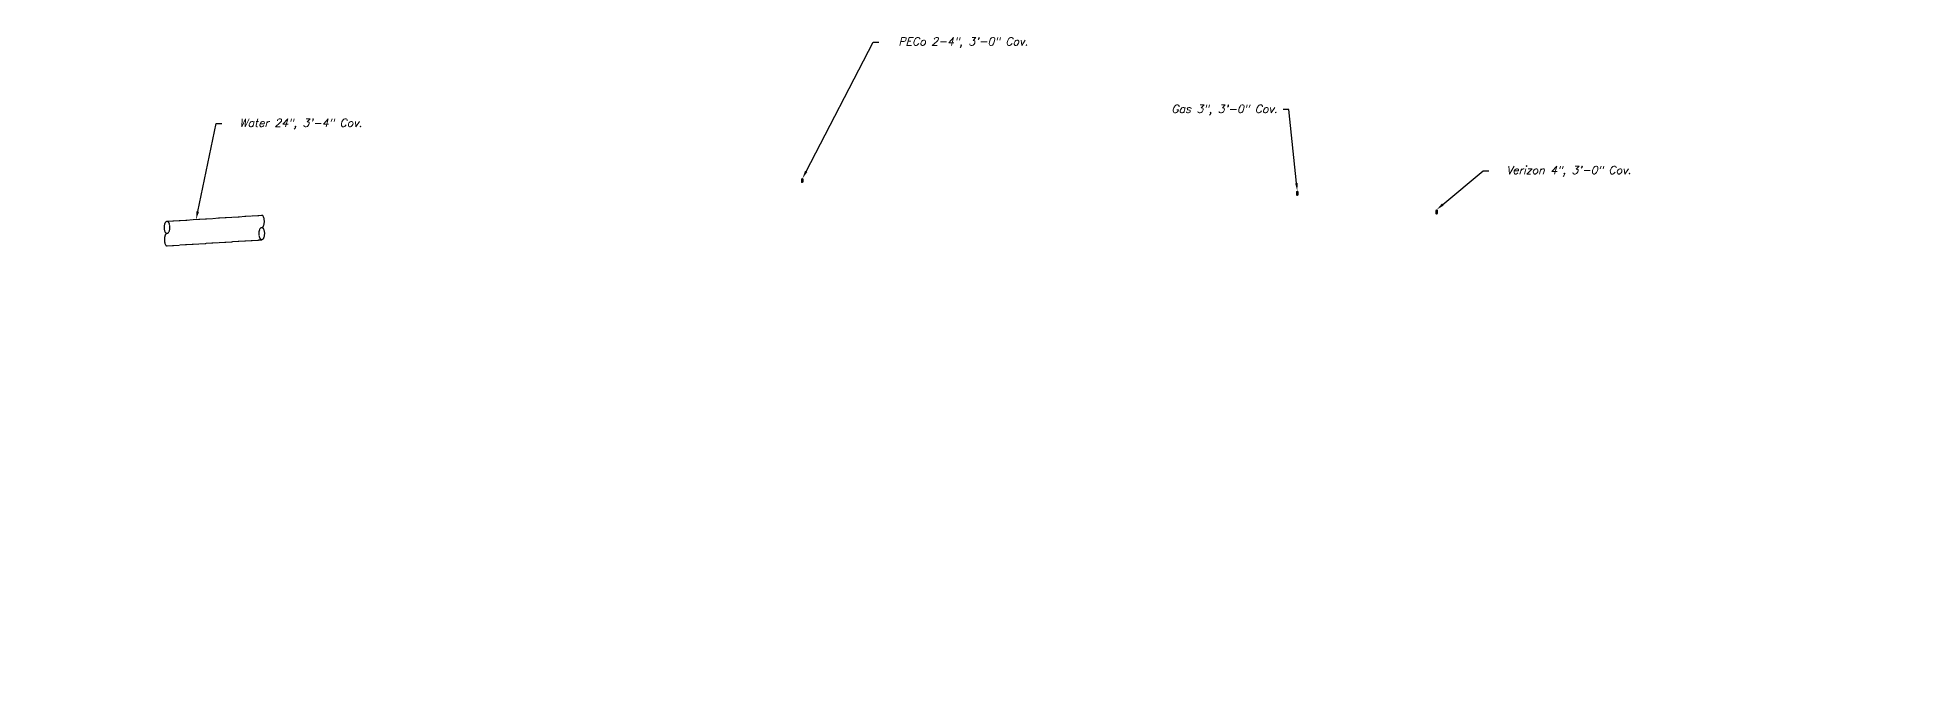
# Model space of a CAD drawing. Header units: feet. Extents: x 2726195 to 2731460, y 295075 to 297838.
# Drawn here: x 2727951 to 2728606, y 295137 to 295363 of the extents above; entities that cross this region are included whole.
import ezdxf
from ezdxf import colors
from ezdxf.entities.mleader import LeaderData, LeaderLine
from ezdxf.math import Vec2, Vec3

# ---------------------------------------------------------------- set-up
doc = ezdxf.new("R2010")
doc.units = ezdxf.units.FT
doc.header["$MEASUREMENT"] = 0
for name, pattern in [('PWD-NGAS', [2.35, 2, -0.05, 0.1, -0.05, 0.1, -0.05]), ('PWD-TELE', [1.5, 1, -0.05, 0.1, -0.05, 0.1, -0.05, 0.1, -0.05]), ('PWD-WATR', [2.2, 2, -0.05, 0.1, -0.05])]:
    doc.linetypes.add(name, pattern=pattern)
for name, color, linetype in [('EX-TEXT', 7, 'Continuous'), ('EX-TEXT-GAS-W5', 51, 'Continuous'), ('EX-TEXT-PECO-W5', 22, 'Continuous'), ('EX-TEXT-VERIZON-W5', 30, 'Continuous'), ('EX-TEXT-VERIZON-W7', 30, 'Continuous'), ('EX-TEXT-WATER-W4', 151, 'Continuous'), ('EX-UTIL-GAS', 51, 'PWD-NGAS'), ('EX-UTIL-PECO', 22, 'PWD-TELE'), ('EX-UTIL-VERIZON', 30, 'PWD-TELE'), ('EX-UTIL-WATER', 151, 'PWD-WATR')]:
    doc.layers.add(name, color=color, linetype=linetype)
doc.styles.add('EX-100', font='simplex.shx', dxfattribs={"oblique": 15, "height": 0.1})

msp = doc.modelspace()

# ---------------------------------------------------------------- linework, layer by layer
at = {"layer": 'EX-UTIL-GAS'}
msp.add_ellipse((2728391.532, 295308.387), major_axis=(0, 0.8), ratio=0.2462308, dxfattribs=at)
at = {"layer": 'EX-UTIL-PECO'}
msp.add_ellipse((2728218.351, 295312.821), major_axis=(0, 0.77), ratio=0.2654103, dxfattribs=at)
at = {"layer": 'EX-UTIL-VERIZON'}
msp.add_ellipse((2728440.306, 295301.877), major_axis=(0, 0.798), ratio=0.2442302, dxfattribs=at)
at = {"layer": 'EX-UTIL-WATER'}
for points in [[(2727996.051, 295298.61), (2728029.238, 295300.729)], [(2727995.981, 295290.016), (2728029.238, 295292.129)]]:
    msp.add_lwpolyline(points, dxfattribs=at)
for centre, major_axis in [((2727996.051, 295296.46), (0, -2.15)), ((2728029.2, 295294.287), (0, 2.15))]:
    msp.add_ellipse(centre, major_axis=major_axis, ratio=0.4302233, dxfattribs=at)
for centre, major_axis in [((2728029.2, 295298.587), (0, 2.15)), ((2727996.051, 295292.16), (0, -2.15))]:
    msp.add_ellipse(centre, major_axis=major_axis, ratio=0.4302233, start_param=3.1415927, end_param=6.2831853, dxfattribs=at)

# ---------------------------------------------------------------- leaders
at = {"layer": 'EX-TEXT'}
ml = msp.add_multileader_mtext('Standard', dxfattribs=at)
ml.set_content('Existing/Final Grade over centerline of pipe', color=256, style='EX-100')
ml.set_leader_properties(color=256, linetype='ByLayer', lineweight=-1)
ml.build(insert=Vec2(0, 0))
ml.multileader.update_dxf_attribs({"dogleg_length": 0.1, "arrow_head_size": 2.8, "scale": 20})
ctx = ml.context
ctx.base_point, ctx.scale, ctx.char_height, ctx.arrow_head_size, ctx.plane_origin = Vec3(2727215.66, 295354.303), 20, 2.8, 2.8, Vec3(2727260.919, 295265.937)
notes = []
notes.append((ctx, [(1, (1, 1, 0), (2727209.954, 295354.303), (1, 0), 5.705, [(0, [(2727196.208, 295322.543)], 0, [])])]))
ctx.mtext.insert, ctx.mtext.rotation, ctx.mtext.width, ctx.mtext.flow_direction = Vec3(2727217.66, 295356.17), -5.6627535, 49.68619, 5
ml = msp.add_multileader_mtext('Standard', dxfattribs=at)
ml.set_content('Existing/Final Grade over centerline of pipe', color=256, style='EX-100')
ml.set_leader_properties(color=256, linetype='ByLayer', lineweight=-1)
ml.build(insert=Vec2(0, 0))
ml.multileader.update_dxf_attribs({"dogleg_length": 0.1, "arrow_head_size": 2.8, "scale": 20})
ctx = ml.context
ctx.base_point, ctx.scale, ctx.char_height, ctx.arrow_head_size, ctx.plane_origin = Vec3(2727787.792, 295337.631), 20, 2.8, 2.8, Vec3(2727824.283, 295240.634)
notes.append((ctx, [(1, (1, 1, 0), (2727782.087, 295337.631), (1, 0), 5.705, [(0, [(2727772.806, 295298.863)], 0, [])])]))
ctx.mtext.insert, ctx.mtext.rotation, ctx.mtext.width, ctx.mtext.flow_direction = Vec3(2727789.792, 295339.498), -5.6627535, 49.68619, 5
ml = msp.add_multileader_mtext('Standard', dxfattribs=at)
ml.set_content('Existing/Final Grade over centerline of pipe', color=256, style='EX-100')
ml.set_leader_properties(color=256, linetype='ByLayer', lineweight=-1)
ml.build(insert=Vec2(0, 0))
ml.multileader.update_dxf_attribs({"dogleg_length": 0.1, "arrow_head_size": 2.8, "scale": 20})
ctx = ml.context
ctx.base_point, ctx.scale, ctx.char_height, ctx.arrow_head_size, ctx.plane_origin = Vec3(2729311.99, 295216), 20, 2.8, 2.8, Vec3(2729348.334, 295129.68)
ctx.text_align_type = 2
notes.append((ctx, [(0, (1, 1, 0), (2729370.505, 295216), (-1, 0), 5.705, [(0, [(2729375.949, 295192.902)], 0, [])])]))
ctx.mtext.insert, ctx.mtext.rotation, ctx.mtext.width, ctx.mtext.alignment, ctx.mtext.flow_direction = Vec3(2729362.799, 295217.867), -5.6627535, 49.68619, 3, 5
at = {"layer": 'EX-TEXT-GAS-W5'}
ml = msp.add_multileader_mtext('Standard', dxfattribs=at)
ml.set_content('Gas 3", 3\'-0" Cov.', color=256, style='EX-100')
ml.set_leader_properties(color=256, linetype='ByLayer', lineweight=-1)
ml.build(insert=Vec2(0, 0))
ml.multileader.update_dxf_attribs({"dogleg_length": 0.1, "arrow_head_size": 2.8, "scale": 20})
ctx = ml.context
ctx.base_point, ctx.scale, ctx.char_height, ctx.arrow_head_size, ctx.plane_origin = Vec3(2728341.88, 295337.711), 20, 2.8, 2.8, Vec3(2728359.383, 295387.82)
ctx.text_align_type = 2
notes.append((ctx, [(1, (1, 1, 0), (2728388.564, 295337.711), (-1, 0), 2, [(0, [(2728391.529, 295309.187)], 0, [])])]))
ctx.mtext.insert, ctx.mtext.rotation, ctx.mtext.alignment, ctx.mtext.flow_direction = Vec3(2728384.564, 295339.378), -5.6627535, 3, 5
at = {"layer": 'EX-TEXT-PECO-W5'}
ml = msp.add_multileader_mtext('Standard', dxfattribs=at)
ml.set_content('PECo 2-4", 3\'-0" Cov.', color=256, style='EX-100')
ml.set_leader_properties(color=256, linetype='ByLayer', lineweight=-1)
ml.build(insert=Vec2(0, 0))
ml.multileader.update_dxf_attribs({"dogleg_length": 0.1, "arrow_head_size": 2.8, "scale": 20})
ctx = ml.context
ctx.base_point, ctx.scale, ctx.char_height, ctx.arrow_head_size, ctx.plane_origin = Vec3(2728245.134, 295361.339), 20, 2.8, 2.8, Vec3(2728196.499, 295322.936)
ctx.text_align_type = 2
notes.append((ctx, [(0, (1, 1, 0), (2728243.134, 295361.339), (1, 0), 2, [(0, [(2728218.388, 295313.577)], 0, [])])]))
ctx.mtext.insert, ctx.mtext.rotation, ctx.mtext.alignment, ctx.mtext.flow_direction = Vec3(2728297.303, 295363.006), -5.6627535, 3, 5
at = {"layer": 'EX-TEXT-VERIZON-W5'}
ml = msp.add_multileader_mtext('Standard', dxfattribs=at)
ml.set_content('Verizon 4", 3\'-0" Cov.', color=256, style='EX-100')
ml.set_leader_properties(color=256, linetype='ByLayer', lineweight=-1)
ml.build(insert=Vec2(0, 0))
ml.multileader.update_dxf_attribs({"dogleg_length": 0.1, "arrow_head_size": 2.8, "scale": 20})
ctx = ml.context
ctx.base_point, ctx.scale, ctx.char_height, ctx.arrow_head_size, ctx.plane_origin = Vec3(2728458.521, 295316.291), 20, 2.8, 2.8, Vec3(2728181.227, 295316.75)
ctx.text_align_type = 2
notes.append((ctx, [(1, (1, 1, 0), (2728456.521, 295316.291), (1, 0), 2.001, [(0, [(2728440.301, 295302.675)], 0, [])])]))
ctx.mtext.insert, ctx.mtext.rotation, ctx.mtext.alignment, ctx.mtext.flow_direction = Vec3(2728508.34, 295317.958), -5.6627535, 3, 5
at = {"layer": 'EX-TEXT-VERIZON-W7'}
ml = msp.add_multileader_mtext('Standard', dxfattribs=at)
ml.set_content('Verizon 9"x9", 3\'-8" Cov. ', color=256, style='EX-100')
ml.set_leader_properties(color=256, linetype='ByLayer', lineweight=-1)
ml.build(insert=Vec2(0, 0))
ml.multileader.update_dxf_attribs({"dogleg_length": 0.1, "arrow_head_size": 2.8, "scale": 20})
ctx = ml.context
ctx.base_point, ctx.scale, ctx.char_height, ctx.arrow_head_size, ctx.plane_origin = Vec3(2729521.743, 295264.904), 20, 2.8, 2.8, Vec3(2729434.67, 295242.996)
ctx.text_align_type = 2
notes.append((ctx, [(0, (1, 1, 0), (2729582.496, 295264.904), (-1, 0), 2, [(0, [(2729594.011, 295187.091)], 0, [])])]))
ctx.mtext.insert, ctx.mtext.rotation, ctx.mtext.width, ctx.mtext.alignment, ctx.mtext.flow_direction = Vec3(2729578.496, 295266.571), -5.6627535, 70.82184, 3, 5
ml = msp.add_multileader_mtext('Standard', dxfattribs=at)
ml.set_content('Verizon 9"x9", 5\'-2" Cov. ', color=256, style='EX-100')
ml.set_leader_properties(color=256, linetype='ByLayer', lineweight=-1)
ml.build(insert=Vec2(0, 0))
ml.multileader.update_dxf_attribs({"dogleg_length": 0.1, "arrow_head_size": 2.8, "scale": 20})
ctx = ml.context
ctx.base_point, ctx.scale, ctx.char_height, ctx.arrow_head_size, ctx.plane_origin = Vec3(2729514.527, 295138.708), 20, 2.8, 2.8, Vec3(2729436.467, 295232.569)
ctx.text_align_type = 2
notes.append((ctx, [(0, (1, 1, 0), (2729582.67, 295138.708), (-1, 0), 9.392, [(0, [(2729593.756, 295177.766)], 0, [])])]))
ctx.mtext.insert, ctx.mtext.rotation, ctx.mtext.width, ctx.mtext.alignment, ctx.mtext.flow_direction = Vec3(2729571.279, 295140.375), -5.6627535, 74.70861, 3, 5
at = {"layer": 'EX-TEXT-WATER-W4'}
ml = msp.add_multileader_mtext('Standard', dxfattribs=at)
ml.set_content('Water 24", 3\'-4" Cov.', color=256, style='EX-100')
ml.set_leader_properties(color=256, linetype='ByLayer', lineweight=-1)
ml.build(insert=Vec2(0, 0))
ml.multileader.update_dxf_attribs({"dogleg_length": 0.1, "arrow_head_size": 2.8, "scale": 20})
ctx = ml.context
ctx.base_point, ctx.scale, ctx.char_height, ctx.arrow_head_size, ctx.plane_origin = Vec3(2728015.227, 295332.832), 20, 2.8, 2.8, Vec3(2728106.879, 295545.446)
ctx.text_align_type = 2
notes.append((ctx, [(0, (1, 1, 0), (2728013.227, 295332.832), (1, 0), 2, [(0, [(2728006.225, 295299.244)], 0, [])])]))
ctx.mtext.insert, ctx.mtext.rotation, ctx.mtext.alignment, ctx.mtext.flow_direction = Vec3(2728064.329, 295334.499), -5.6627535, 3, 5
for ctx, leaders in notes:
    for number, flags, end, landing, length, lines in leaders:
        leader = LeaderData()
        leader.index, (leader.has_last_leader_line, leader.has_dogleg_vector, leader.attachment_direction) = number, flags
        leader.last_leader_point, leader.dogleg_vector, leader.dogleg_length = Vec3(end), Vec3(landing), length
        for number, points, colour, breaks in lines:
            line = LeaderLine()
            line.index, line.vertices, line.color, line.breaks = number, Vec3.list(points), colors.encode_raw_color(colour), breaks
            leader.lines.append(line)
        ctx.leaders.append(leader)

doc.saveas('drawing.dxf')
